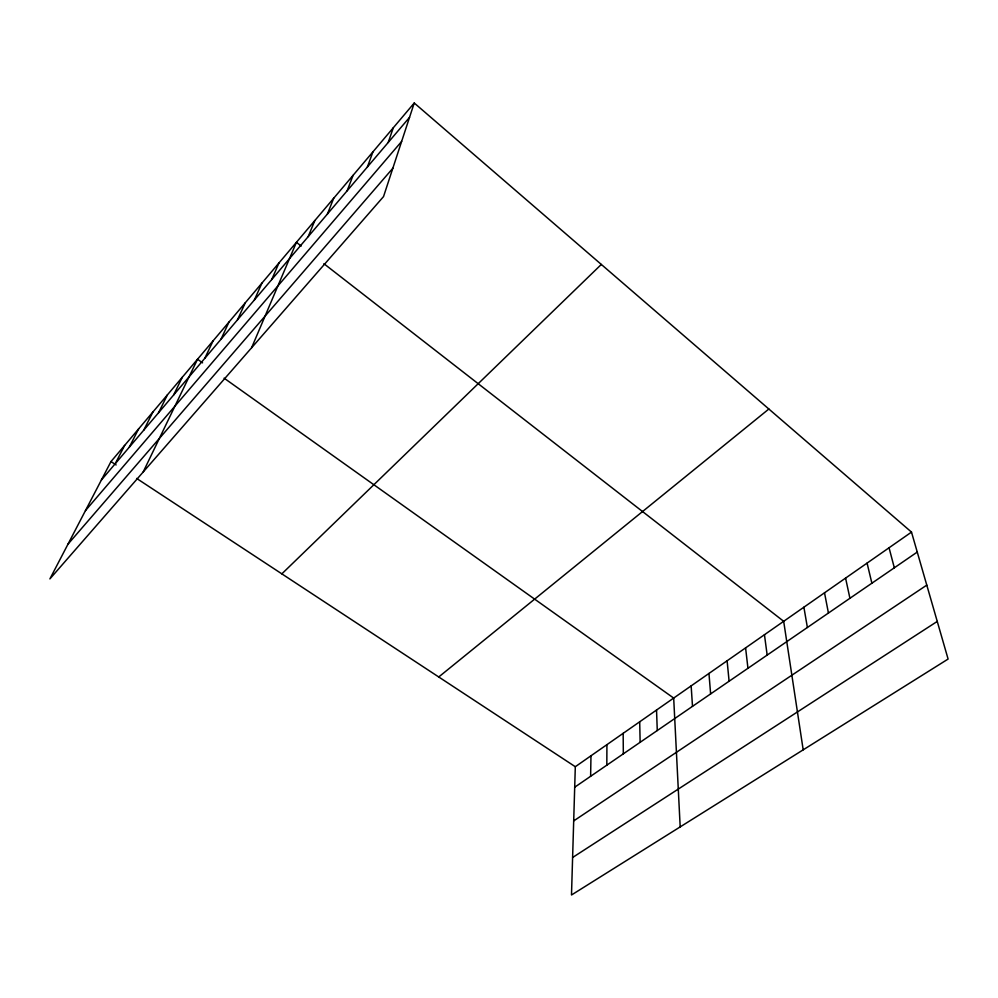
<?xml version="1.0" encoding="UTF-8"?>
<svg xmlns="http://www.w3.org/2000/svg" width="998" height="998" viewBox="0 0 998 998"><rect width="100%" height="100%" fill="white"/><g stroke="black" fill="none" stroke-linecap="round" stroke-linejoin="round"><path stroke-width="1.5" d="M606.821 765.167L606.921 744.658M590.616 776.294L590.978 755.785M911.498 532.109L575.31 766.726L571.492 894.994L948.1 659.054L911.498 532.109L414.245 103.006L110.99 461.563L49.9 578.902L383.531 196.594L414.245 103.006M388.185 142.502L393.324 127.744M367.401 166.953L372.94 151.833M347.154 190.78L353.08 175.324M327.431 213.996L333.719 198.215M308.207 236.613L314.832 220.546M251.608 347.766L296.418 242.327L301.196 246.044M271.73 279.552L278.966 262.961M254.403 299.936L261.925 283.108M237.487 319.847L245.271 302.806M220.957 339.295L228.991 322.042M204.815 358.307L213.085 340.854M143.151 472.042L197.529 359.255L202.582 362.848M173.602 395.033L182.31 377.244M158.52 412.785L167.427 394.834M143.762 430.15L152.869 412.062M129.328 447.129L138.61 428.915M115.207 463.758L124.65 445.407M101.384 480.026L409.529 117.377M85.466 510.602L401.633 141.454M68.001 544.147L392.813 168.3M281.848 573.85L601.32 264.445M438.746 676.968L768.859 409.018M574.698 787.222L917.249 552.069M573.7 820.905L926.78 585.127M572.615 857.494L937.247 621.43M110.99 461.563L116.117 464.943M136.639 478.429L575.31 766.726M224.088 378.155L673.687 698.076L680.187 826.905M323.901 263.697L783.68 621.305L803.19 749.847M889.056 547.765L894.32 567.8M867.087 563.097L871.878 583.206M845.58 578.104L849.922 598.289M824.523 592.8L828.427 613.034M803.889 607.196L807.382 627.493M764.456 634.728L767.163 655.1M745.593 647.877L747.951 668.286M727.105 660.788L729.101 681.222M708.954 673.45L710.626 693.909M691.152 685.875L692.5 706.347M656.534 710.04L657.27 730.536M639.693 721.791L640.142 742.3M623.164 733.33L623.326 753.839"/></g></svg>
